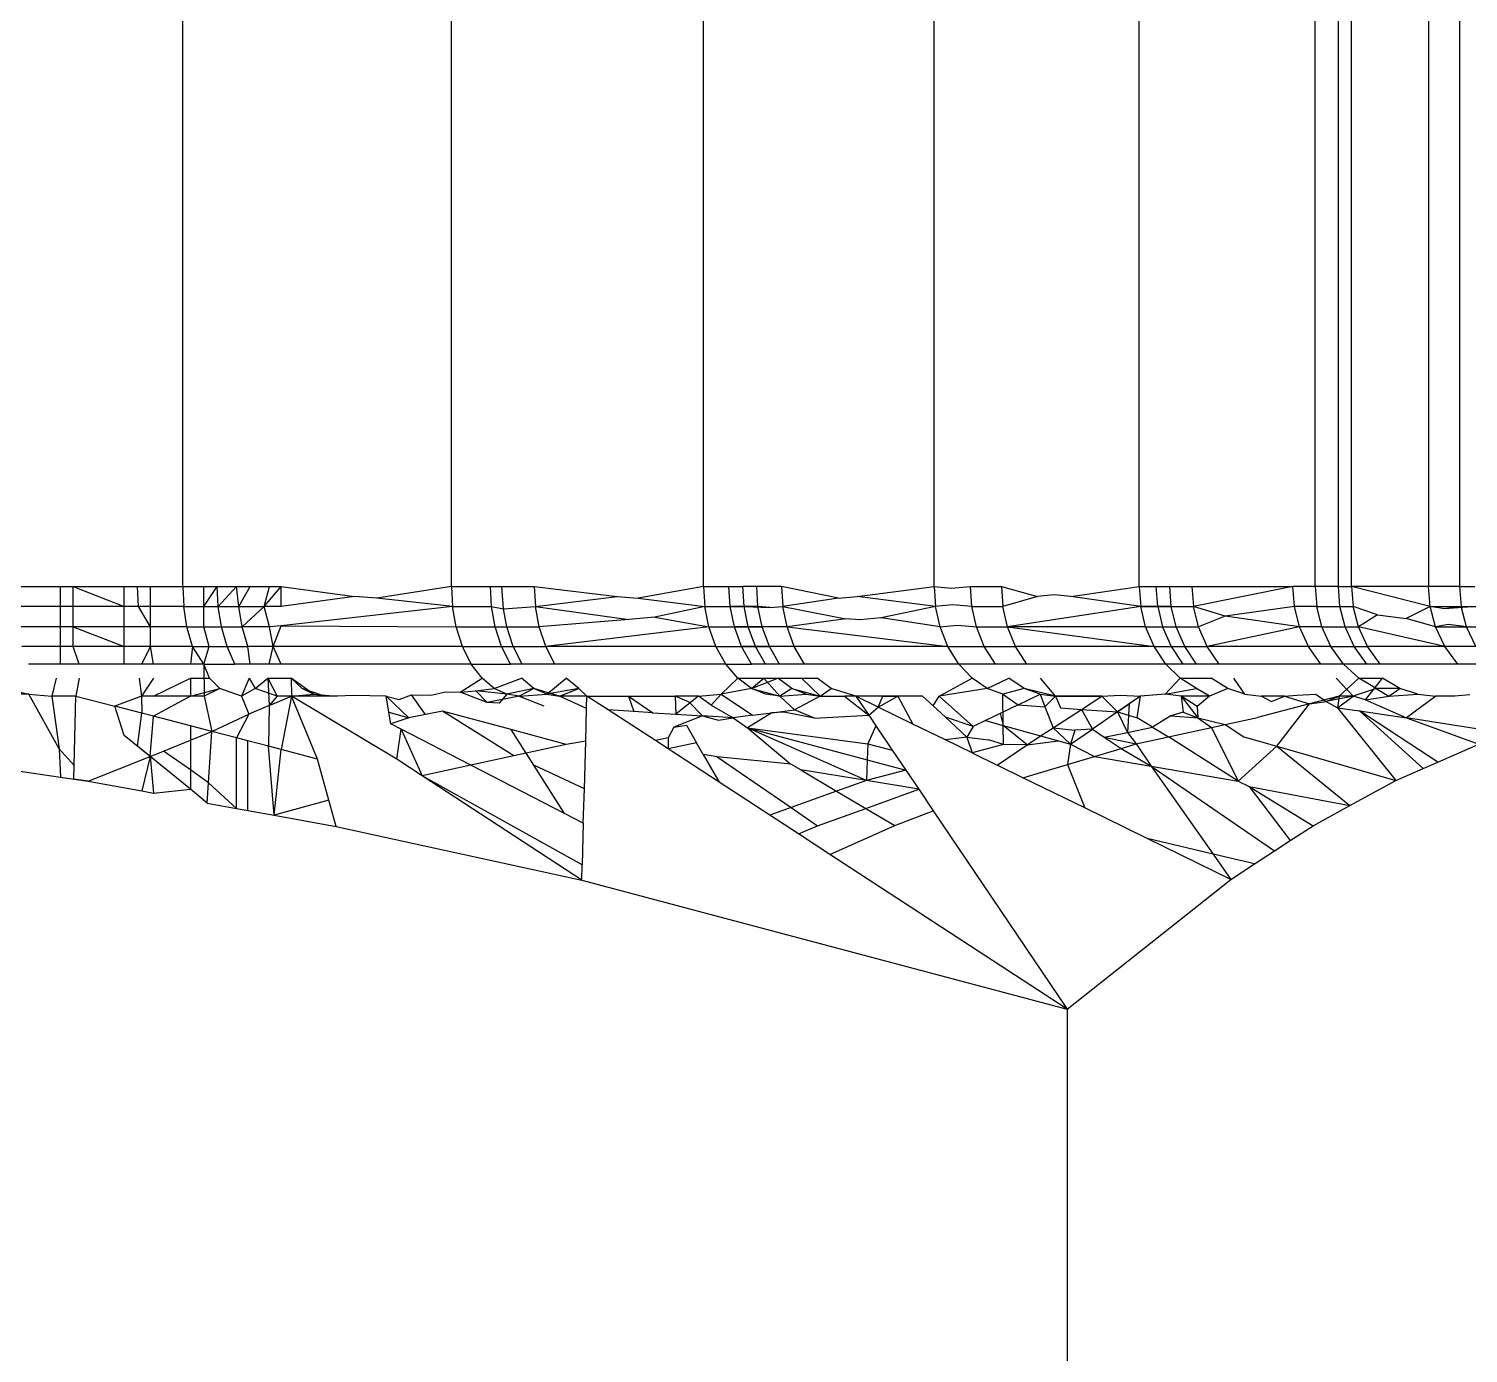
# Model space of a CAD drawing. Header units: millimetres. Extents: x 153 to 4750, y 92 to 3343.
# Drawn here: x 2636.555 to 2639.84, y 1085.116 to 1088.139 of the extents above; entities that cross this region are included whole.
import ezdxf

# ---------------------------------------------------------------- set-up
doc = ezdxf.new("R2010")
doc.units = ezdxf.units.MM

msp = doc.modelspace()

# ---------------------------------------------------------------- linework, layer by layer
for p, q in [((2636.9066, 1086.8656), (2636.9066, 1089.1156)), ((2637.5197, 1086.8656), (2637.5197, 1089.1156)), ((2638.0948, 1086.8656), (2638.0948, 1089.1156)), ((2638.621, 1086.8656), (2638.621, 1089.1156)), ((2639.0889, 1086.8656), (2639.0889, 1089.1156)), ((2639.4904, 1086.8656), (2639.4904, 1089.1156)), ((2639.5433, 1086.8656), (2639.5433, 1089.1156)), ((2639.5736, 1086.8656), (2639.5736, 1089.1156)), ((2639.7492, 1089.1156), (2639.7492, 1086.8656)), ((2639.8196, 1089.1156), (2639.8196, 1086.8656)), ((2636.5195, 1086.8656), (2636.6276, 1086.8656)), ((2636.6276, 1086.8201), (2636.6276, 1086.8656)), ((2636.6276, 1086.8656), (2636.6564, 1086.8656)), ((2636.6564, 1086.8201), (2636.6564, 1086.8656)), ((2636.6564, 1086.8656), (2636.7731, 1086.8656)), ((2636.6564, 1086.8656), (2636.7731, 1086.8201)), ((2636.7731, 1086.8201), (2636.7731, 1086.8656)), ((2636.7731, 1086.8656), (2636.8328, 1086.8656)), ((2636.8059, 1086.8201), (2636.8035, 1086.8656)), ((2636.8328, 1086.8201), (2636.8328, 1086.8656)), ((2636.8328, 1086.8656), (2636.9066, 1086.8656)), ((2636.9066, 1086.8656), (2636.9088, 1086.8201)), ((2636.9066, 1086.8656), (2636.955, 1086.8656)), ((2636.955, 1086.8201), (2636.9853, 1086.8656)), ((2636.955, 1086.8656), (2636.9853, 1086.8656)), ((2636.955, 1086.8201), (2636.955, 1086.8656)), ((2636.9876, 1086.8201), (2636.9853, 1086.8656)), ((2636.9853, 1086.8656), (2637.0603, 1086.8656)), ((2636.9876, 1086.8201), (2637.0292, 1086.8656)), ((2637.0347, 1086.8201), (2637.0292, 1086.8656)), ((2637.0347, 1086.8201), (2637.0603, 1086.8656)), ((2637.0603, 1086.8656), (2637.1049, 1086.8656)), ((2637.0924, 1086.8201), (2637.1312, 1086.8656)), ((2637.0924, 1086.8201), (2637.1049, 1086.8656)), ((2637.1049, 1086.8656), (2637.1312, 1086.8656)), ((2637.1312, 1086.8201), (2637.1312, 1086.8656)), ((2637.1312, 1086.8656), (2637.2981, 1086.8428)), ((2637.5197, 1086.8656), (2637.3497, 1086.8391)), ((2637.5197, 1086.8656), (2637.5223, 1086.8201)), ((2637.5197, 1086.8656), (2637.6085, 1086.8656)), ((2637.6111, 1086.8201), (2637.6085, 1086.8656)), ((2637.6085, 1086.8656), (2637.6346, 1086.8656)), ((2637.6382, 1086.8145), (2637.6346, 1086.8656)), ((2637.6346, 1086.8656), (2637.7086, 1086.8656)), ((2637.7086, 1086.8656), (2637.7114, 1086.8201)), ((2637.7086, 1086.8656), (2637.8979, 1086.8429)), ((2638.0948, 1086.8656), (2637.9457, 1086.8391)), ((2638.0948, 1086.8656), (2638.0977, 1086.8201)), ((2638.0948, 1086.8656), (2638.1528, 1086.8656)), ((2638.1558, 1086.8201), (2638.1528, 1086.8656)), ((2638.1528, 1086.8656), (2638.1845, 1086.8656)), ((2638.1875, 1086.8201), (2638.1845, 1086.8656)), ((2638.2161, 1086.8656), (2638.1845, 1086.8656)), ((2638.219, 1086.8201), (2638.2161, 1086.8656)), ((2638.2727, 1086.8656), (2638.2161, 1086.8656)), ((2638.2727, 1086.8656), (2638.2757, 1086.8201)), ((2638.4031, 1086.8391), (2638.2727, 1086.8656)), ((2638.4457, 1086.8428), (2638.621, 1086.8656)), ((2638.621, 1086.8656), (2638.6242, 1086.8201)), ((2638.621, 1086.8656), (2638.6606, 1086.8618)), ((2638.6606, 1086.8618), (2638.7039, 1086.8656)), ((2638.7071, 1086.8201), (2638.7039, 1086.8656)), ((2638.7039, 1086.8656), (2638.7748, 1086.8656)), ((2638.7748, 1086.8656), (2638.778, 1086.8201)), ((2638.7748, 1086.8656), (2638.8566, 1086.8428)), ((2638.933, 1086.8429), (2639.0889, 1086.8656)), ((2639.0889, 1086.8656), (2639.0924, 1086.8201)), ((2639.0889, 1086.8656), (2639.1276, 1086.8656)), ((2639.0889, 1086.8656), (2639.1587, 1086.8656)), ((2639.1311, 1086.8201), (2639.1276, 1086.8656)), ((2639.1276, 1086.8656), (2639.1587, 1086.8656)), ((2639.1622, 1086.8201), (2639.1587, 1086.8656)), ((2639.1587, 1086.8656), (2639.2094, 1086.8656)), ((2639.2094, 1086.8656), (2639.2129, 1086.8201)), ((2639.2094, 1086.8656), (2639.4397, 1086.8656)), ((2639.4397, 1086.8656), (2639.2129, 1086.8201)), ((2639.4433, 1086.8201), (2639.4397, 1086.8656)), ((2639.4904, 1086.8656), (2639.4397, 1086.8656)), ((2639.5433, 1086.8656), (2639.4904, 1086.8656)), ((2639.4904, 1086.8656), (2639.4941, 1086.8201)), ((2639.547, 1086.8201), (2639.5433, 1086.8656)), ((2639.5433, 1086.8656), (2639.5736, 1086.8656)), ((2639.5736, 1086.8656), (2639.5773, 1086.8201)), ((2639.7492, 1086.8656), (2639.5736, 1086.8656)), ((2639.753, 1086.8201), (2639.5736, 1086.8656)), ((2639.8196, 1086.8656), (2639.7492, 1086.8656)), ((2639.753, 1086.8201), (2639.7492, 1086.8656)), ((2639.8196, 1086.8656), (2639.8235, 1086.8201)), ((2639.8196, 1086.8656), (2639.8546, 1086.8656)), ((2637.2981, 1086.8428), (2637.1312, 1086.8201)), ((2637.3497, 1086.8391), (2637.2981, 1086.8428)), ((2637.5223, 1086.8201), (2637.3497, 1086.8391)), ((2637.7114, 1086.8201), (2637.8979, 1086.8429)), ((2637.8979, 1086.8429), (2637.9457, 1086.8391)), ((2637.9457, 1086.8391), (2638.0977, 1086.8201)), ((2638.4031, 1086.8391), (2638.2757, 1086.8201)), ((2638.4031, 1086.8391), (2638.4457, 1086.8428)), ((2638.6242, 1086.8201), (2638.4457, 1086.8428)), ((2638.6632, 1086.8239), (2638.6242, 1086.8201)), ((2638.7071, 1086.8201), (2638.6632, 1086.8239)), ((2638.8566, 1086.8428), (2638.778, 1086.8201)), ((2638.8951, 1086.8466), (2638.8566, 1086.8428)), ((2638.933, 1086.8429), (2638.8951, 1086.8466)), ((2639.0924, 1086.8201), (2638.933, 1086.8429)), ((2636.6276, 1086.8201), (2636.5215, 1086.8201)), ((2636.6276, 1086.7736), (2636.6276, 1086.8201)), ((2636.6564, 1086.8201), (2636.6276, 1086.8201)), ((2636.6564, 1086.7737), (2636.6564, 1086.8201)), ((2636.7731, 1086.8201), (2636.6564, 1086.8201)), ((2636.7731, 1086.7736), (2636.7731, 1086.8201)), ((2636.8059, 1086.8201), (2636.7731, 1086.8201)), ((2636.8328, 1086.7738), (2636.8059, 1086.8201)), ((2636.8328, 1086.8201), (2636.8059, 1086.8201)), ((2636.8328, 1086.7738), (2636.8328, 1086.8201)), ((2636.9088, 1086.8201), (2636.8328, 1086.8201)), ((2636.916, 1086.7736), (2636.9088, 1086.8201)), ((2636.9088, 1086.8201), (2636.955, 1086.8201)), ((2636.955, 1086.7736), (2636.955, 1086.8201)), ((2636.955, 1086.8201), (2636.9876, 1086.8201)), ((2636.9949, 1086.7736), (2636.9876, 1086.8201)), ((2636.9876, 1086.8201), (2637.0347, 1086.8201)), ((2637.0421, 1086.7736), (2637.0347, 1086.8201)), ((2637.0347, 1086.8201), (2637.0924, 1086.8201)), ((2637.0924, 1086.8201), (2637.0421, 1086.7736)), ((2637.1043, 1086.7739), (2637.0924, 1086.8201)), ((2637.1312, 1086.8201), (2637.0924, 1086.8201)), ((2637.5223, 1086.8201), (2637.1312, 1086.776)), ((2637.5306, 1086.7736), (2637.5223, 1086.8201)), ((2637.5223, 1086.8201), (2637.6111, 1086.8201)), ((2637.6195, 1086.7736), (2637.6111, 1086.8201)), ((2637.6111, 1086.8201), (2637.6382, 1086.8145)), ((2637.6382, 1086.8145), (2637.7114, 1086.8201)), ((2637.6457, 1086.7736), (2637.6382, 1086.8145)), ((2637.7199, 1086.7736), (2637.7114, 1086.8201)), ((2637.7114, 1086.8201), (2637.9245, 1086.7907)), ((2637.9245, 1086.7907), (2637.7199, 1086.7736)), ((2637.9834, 1086.7956), (2637.9245, 1086.7907)), ((2638.0977, 1086.8201), (2637.9834, 1086.7956)), ((2637.9834, 1086.7956), (2638.107, 1086.7736)), ((2638.107, 1086.7736), (2638.0977, 1086.8201)), ((2638.0977, 1086.8201), (2638.1558, 1086.8201)), ((2638.1652, 1086.7736), (2638.1558, 1086.8201)), ((2638.1558, 1086.8201), (2638.1875, 1086.8201)), ((2638.219, 1086.8201), (2638.1558, 1086.8201)), ((2638.1969, 1086.7736), (2638.1875, 1086.8201)), ((2638.1875, 1086.8201), (2638.2458, 1086.8176)), ((2638.2285, 1086.7736), (2638.219, 1086.8201)), ((2638.2458, 1086.8176), (2638.219, 1086.8201)), ((2638.2458, 1086.8176), (2638.2757, 1086.8201)), ((2638.2854, 1086.7736), (2638.2757, 1086.8201)), ((2638.2757, 1086.8201), (2638.4198, 1086.7922)), ((2638.4198, 1086.7922), (2638.2854, 1086.7736)), ((2638.4524, 1086.7894), (2638.4198, 1086.7922)), ((2638.5002, 1086.7939), (2638.4524, 1086.7894)), ((2638.6242, 1086.8201), (2638.5002, 1086.7939)), ((2638.6345, 1086.7736), (2638.5002, 1086.7939)), ((2638.6345, 1086.7736), (2638.6242, 1086.8201)), ((2638.7175, 1086.7736), (2638.7071, 1086.8201)), ((2638.7071, 1086.8201), (2638.778, 1086.8201)), ((2638.7886, 1086.7736), (2638.778, 1086.8201)), ((2639.0924, 1086.8201), (2638.7886, 1086.7736)), ((2639.1034, 1086.7736), (2639.0924, 1086.8201)), ((2639.0924, 1086.8201), (2639.1311, 1086.8201)), ((2639.1622, 1086.8201), (2639.0924, 1086.8201)), ((2639.1311, 1086.8201), (2639.1422, 1086.7736)), ((2639.1311, 1086.8201), (2639.1622, 1086.8201)), ((2639.1734, 1086.7736), (2639.1622, 1086.8201)), ((2639.1622, 1086.8201), (2639.2129, 1086.8201)), ((2639.2242, 1086.7736), (2639.2129, 1086.8201)), ((2639.285, 1086.7984), (2639.2129, 1086.8201)), ((2639.285, 1086.7984), (2639.2242, 1086.7736)), ((2639.4433, 1086.8201), (2639.285, 1086.7984)), ((2639.455, 1086.7736), (2639.285, 1086.7984)), ((2639.455, 1086.7736), (2639.4433, 1086.8201)), ((2639.4941, 1086.8201), (2639.4433, 1086.8201)), ((2639.5059, 1086.7736), (2639.4941, 1086.8201)), ((2639.4941, 1086.8201), (2639.547, 1086.8201)), ((2639.5589, 1086.7736), (2639.547, 1086.8201)), ((2639.547, 1086.8201), (2639.5773, 1086.8201)), ((2639.5893, 1086.7736), (2639.5773, 1086.8201)), ((2639.6324, 1086.8013), (2639.5773, 1086.8201)), ((2639.6324, 1086.8013), (2639.5893, 1086.7736)), ((2639.6324, 1086.8013), (2639.6979, 1086.7924)), ((2639.753, 1086.8201), (2639.6979, 1086.7924)), ((2639.7653, 1086.7736), (2639.6979, 1086.7924)), ((2639.7653, 1086.7736), (2639.753, 1086.8201)), ((2639.7854, 1086.8145), (2639.753, 1086.8201)), ((2639.753, 1086.8201), (2639.8235, 1086.8201)), ((2639.8235, 1086.8201), (2639.7854, 1086.8145)), ((2639.8585, 1086.8201), (2639.7854, 1086.8145)), ((2639.8359, 1086.7736), (2639.8235, 1086.8201)), ((2639.8235, 1086.8201), (2639.8585, 1086.8201)), ((2636.6276, 1086.7736), (2636.528, 1086.7736)), ((2636.6564, 1086.7737), (2636.6276, 1086.7736)), ((2636.6276, 1086.7288), (2636.6276, 1086.7736)), ((2636.6564, 1086.7288), (2636.6564, 1086.7737)), ((2636.7731, 1086.7736), (2636.6564, 1086.7737)), ((2636.6564, 1086.7737), (2636.7731, 1086.7288)), ((2636.8328, 1086.7738), (2636.7731, 1086.7736)), ((2636.7731, 1086.7288), (2636.7731, 1086.7736)), ((2636.8328, 1086.7288), (2636.8328, 1086.7738)), ((2636.916, 1086.7736), (2636.8328, 1086.7738)), ((2636.9285, 1086.7288), (2636.916, 1086.7736)), ((2636.916, 1086.7736), (2636.955, 1086.7736)), ((2636.9671, 1086.7288), (2636.955, 1086.7736)), ((2636.955, 1086.7736), (2636.9949, 1086.7736)), ((2637.0076, 1086.7288), (2636.9949, 1086.7736)), ((2636.9949, 1086.7736), (2637.0421, 1086.7736)), ((2637.1043, 1086.7739), (2637.0421, 1086.7736)), ((2637.055, 1086.7288), (2637.0421, 1086.7736)), ((2637.1312, 1086.776), (2637.1043, 1086.7739)), ((2637.1129, 1086.7288), (2637.1043, 1086.7739)), ((2637.1129, 1086.7288), (2637.1312, 1086.776)), ((2637.1312, 1086.776), (2637.5306, 1086.7736)), ((2637.5449, 1086.7288), (2637.5306, 1086.7736)), ((2637.5306, 1086.7736), (2637.6195, 1086.7736)), ((2637.6341, 1086.7288), (2637.6195, 1086.7736)), ((2637.6195, 1086.7736), (2637.6457, 1086.7736)), ((2637.6604, 1086.7288), (2637.6457, 1086.7736)), ((2637.6457, 1086.7736), (2637.7199, 1086.7736)), ((2637.7349, 1086.7288), (2637.7199, 1086.7736)), ((2638.107, 1086.7736), (2637.7349, 1086.7288)), ((2638.1231, 1086.7288), (2638.107, 1086.7736)), ((2638.107, 1086.7736), (2638.1652, 1086.7736)), ((2638.1815, 1086.7288), (2638.1652, 1086.7736)), ((2638.1652, 1086.7736), (2638.1969, 1086.7736)), ((2638.2285, 1086.7736), (2638.1652, 1086.7736)), ((2638.2133, 1086.7288), (2638.1969, 1086.7736)), ((2638.1969, 1086.7736), (2638.2285, 1086.7736)), ((2638.2451, 1086.7288), (2638.2285, 1086.7736)), ((2638.2854, 1086.7736), (2638.2285, 1086.7736)), ((2638.302, 1086.7288), (2638.2854, 1086.7736)), ((2638.2854, 1086.7736), (2638.6522, 1086.7288)), ((2638.6345, 1086.7736), (2638.6742, 1086.7776)), ((2638.6522, 1086.7288), (2638.6345, 1086.7736)), ((2638.6742, 1086.7776), (2638.7175, 1086.7736)), ((2638.7355, 1086.7288), (2638.7175, 1086.7736)), ((2638.7175, 1086.7736), (2638.7886, 1086.7736)), ((2638.8068, 1086.7288), (2638.7886, 1086.7736)), ((2639.1034, 1086.7736), (2638.7886, 1086.7736)), ((2638.7886, 1086.7736), (2639.1227, 1086.7288)), ((2639.1227, 1086.7288), (2639.1034, 1086.7736)), ((2639.1034, 1086.7736), (2639.1422, 1086.7736)), ((2639.1034, 1086.7736), (2639.1734, 1086.7736)), ((2639.1422, 1086.7736), (2639.1615, 1086.7288)), ((2639.1422, 1086.7736), (2639.1734, 1086.7736)), ((2639.1928, 1086.7288), (2639.1734, 1086.7736)), ((2639.1734, 1086.7736), (2639.2242, 1086.7736)), ((2639.2438, 1086.7288), (2639.2242, 1086.7736)), ((2639.455, 1086.7736), (2639.2438, 1086.7288)), ((2639.4753, 1086.7288), (2639.455, 1086.7736)), ((2639.5059, 1086.7736), (2639.455, 1086.7736)), ((2639.5263, 1086.7288), (2639.5059, 1086.7736)), ((2639.5059, 1086.7736), (2639.5589, 1086.7736)), ((2639.5795, 1086.7288), (2639.5589, 1086.7736)), ((2639.5589, 1086.7736), (2639.5893, 1086.7736)), ((2639.61, 1086.7288), (2639.5893, 1086.7736)), ((2639.7865, 1086.7288), (2639.5893, 1086.7736)), ((2639.7947, 1086.7792), (2639.7653, 1086.7736)), ((2639.7865, 1086.7288), (2639.7653, 1086.7736)), ((2639.7653, 1086.7736), (2639.8359, 1086.7736)), ((2639.8359, 1086.7736), (2639.7947, 1086.7792)), ((2639.8573, 1086.7288), (2639.8359, 1086.7736)), ((2639.8359, 1086.7736), (2639.871, 1086.7736)), ((2636.6276, 1086.7288), (2636.5393, 1086.7288)), ((2636.6564, 1086.7288), (2636.6276, 1086.7288)), ((2636.6276, 1086.6888), (2636.6276, 1086.7288)), ((2636.6706, 1086.6888), (2636.6564, 1086.7288)), ((2636.7731, 1086.7288), (2636.6564, 1086.7288)), ((2636.7731, 1086.6888), (2636.7731, 1086.7288)), ((2636.8328, 1086.7288), (2636.7731, 1086.7288)), ((2636.8129, 1086.6888), (2636.8328, 1086.7288)), ((2636.8396, 1086.6888), (2636.8328, 1086.7288)), ((2636.9285, 1086.7288), (2636.8328, 1086.7288)), ((2636.9285, 1086.7288), (2636.9239, 1086.6888)), ((2636.955, 1086.6888), (2636.9285, 1086.7288)), ((2636.9285, 1086.7288), (2636.9671, 1086.7288)), ((2636.955, 1086.6888), (2636.9671, 1086.7288)), ((2636.9671, 1086.7288), (2637.0076, 1086.7288)), ((2637.0253, 1086.6888), (2637.0076, 1086.7288)), ((2637.0076, 1086.7288), (2637.055, 1086.7288)), ((2637.0603, 1086.6888), (2637.055, 1086.7288)), ((2637.1129, 1086.7288), (2637.055, 1086.7288)), ((2637.1038, 1086.6888), (2637.1129, 1086.7288)), ((2637.1312, 1086.6888), (2637.1129, 1086.7288)), ((2637.5449, 1086.7288), (2637.1129, 1086.7288)), ((2637.565, 1086.6888), (2637.5449, 1086.7288)), ((2637.5449, 1086.7288), (2637.6341, 1086.7288)), ((2637.6546, 1086.6888), (2637.6341, 1086.7288)), ((2637.6341, 1086.7288), (2637.6604, 1086.7288)), ((2637.681, 1086.6888), (2637.6604, 1086.7288)), ((2637.6604, 1086.7288), (2637.7349, 1086.7288)), ((2637.7558, 1086.6888), (2637.7349, 1086.7288)), ((2638.1231, 1086.7288), (2637.7349, 1086.7288)), ((2638.1456, 1086.6888), (2638.1231, 1086.7288)), ((2638.1231, 1086.7288), (2638.1815, 1086.7288)), ((2638.2043, 1086.6888), (2638.1815, 1086.7288)), ((2638.1815, 1086.7288), (2638.2133, 1086.7288)), ((2638.2451, 1086.7288), (2638.1815, 1086.7288)), ((2638.2363, 1086.6888), (2638.2133, 1086.7288)), ((2638.2133, 1086.7288), (2638.2451, 1086.7288)), ((2638.2681, 1086.6888), (2638.2451, 1086.7288)), ((2638.302, 1086.7288), (2638.2451, 1086.7288)), ((2638.3254, 1086.6888), (2638.302, 1086.7288)), ((2638.6522, 1086.7288), (2638.302, 1086.7288)), ((2638.6771, 1086.6888), (2638.6522, 1086.7288)), ((2638.6522, 1086.7288), (2638.7355, 1086.7288)), ((2638.7607, 1086.6888), (2638.7355, 1086.7288)), ((2638.7355, 1086.7288), (2638.8068, 1086.7288)), ((2638.8324, 1086.6888), (2638.8068, 1086.7288)), ((2639.1227, 1086.7288), (2638.8068, 1086.7288)), ((2639.1495, 1086.6888), (2639.1227, 1086.7288)), ((2639.1227, 1086.7288), (2639.1615, 1086.7288)), ((2639.1227, 1086.7288), (2639.1928, 1086.7288)), ((2639.1615, 1086.7288), (2639.1886, 1086.6888)), ((2639.1615, 1086.7288), (2639.1928, 1086.7288)), ((2639.2199, 1086.6888), (2639.1928, 1086.7288)), ((2639.1928, 1086.7288), (2639.2438, 1086.7288)), ((2639.2712, 1086.6888), (2639.2438, 1086.7288)), ((2639.4753, 1086.7288), (2639.2438, 1086.7288)), ((2639.5037, 1086.6888), (2639.4753, 1086.7288)), ((2639.5263, 1086.7288), (2639.4753, 1086.7288)), ((2639.5549, 1086.6888), (2639.5263, 1086.7288)), ((2639.5263, 1086.7288), (2639.5795, 1086.7288)), ((2639.6084, 1086.6888), (2639.5795, 1086.7288)), ((2639.5795, 1086.7288), (2639.61, 1086.7288)), ((2639.6389, 1086.6888), (2639.61, 1086.7288)), ((2639.7865, 1086.7288), (2639.61, 1086.7288)), ((2639.8163, 1086.6888), (2639.7865, 1086.7288)), ((2639.8573, 1086.7288), (2639.7865, 1086.7288)), ((2636.6276, 1086.6888), (2636.555, 1086.6888)), ((2636.6706, 1086.6888), (2636.6276, 1086.6888)), ((2636.7731, 1086.6888), (2636.6706, 1086.6888)), ((2636.8129, 1086.6888), (2636.7731, 1086.6888)), ((2636.8396, 1086.6888), (2636.8129, 1086.6888)), ((2636.9239, 1086.6888), (2636.8396, 1086.6888)), ((2636.955, 1086.6888), (2636.9239, 1086.6888)), ((2636.9674, 1086.6564), (2636.955, 1086.6888)), ((2636.955, 1086.6888), (2636.9552, 1086.6156)), ((2636.955, 1086.6888), (2637.0253, 1086.6888)), ((2637.0603, 1086.6888), (2637.0253, 1086.6888)), ((2637.1038, 1086.6888), (2637.0603, 1086.6888)), ((2637.1312, 1086.6888), (2637.0603, 1086.6888)), ((2637.1312, 1086.6888), (2637.1038, 1086.6888)), ((2637.565, 1086.6888), (2637.1312, 1086.6888)), ((2637.5897, 1086.6564), (2637.565, 1086.6888)), ((2637.565, 1086.6888), (2637.6546, 1086.6888)), ((2637.681, 1086.6888), (2637.6546, 1086.6888)), ((2637.7558, 1086.6888), (2637.681, 1086.6888)), ((2638.1456, 1086.6888), (2637.7558, 1086.6888)), ((2638.1734, 1086.6564), (2638.1456, 1086.6888)), ((2638.1456, 1086.6888), (2638.2043, 1086.6888)), ((2638.2363, 1086.6888), (2638.2043, 1086.6888)), ((2638.2681, 1086.6888), (2638.2043, 1086.6888)), ((2638.2681, 1086.6888), (2638.2363, 1086.6888)), ((2638.3254, 1086.6888), (2638.2681, 1086.6888)), ((2638.6771, 1086.6888), (2638.3254, 1086.6888)), ((2638.7077, 1086.6564), (2638.6771, 1086.6888)), ((2638.7607, 1086.6888), (2638.6771, 1086.6888)), ((2638.8324, 1086.6888), (2638.7607, 1086.6888)), ((2639.1495, 1086.6888), (2638.8324, 1086.6888)), ((2639.1826, 1086.6564), (2639.1495, 1086.6888)), ((2639.1886, 1086.6888), (2639.1495, 1086.6888)), ((2639.2199, 1086.6888), (2639.1495, 1086.6888)), ((2639.2199, 1086.6888), (2639.1886, 1086.6888)), ((2639.2712, 1086.6888), (2639.2199, 1086.6888)), ((2639.5037, 1086.6888), (2639.2712, 1086.6888)), ((2639.5549, 1086.6888), (2639.5037, 1086.6888)), ((2639.5901, 1086.6564), (2639.5549, 1086.6888)), ((2639.6084, 1086.6888), (2639.5549, 1086.6888)), ((2639.6389, 1086.6888), (2639.6084, 1086.6888)), ((2639.8163, 1086.6888), (2639.6389, 1086.6888)), ((2639.8874, 1086.6888), (2639.8163, 1086.6888)), ((2636.5011, 1086.6331), (2636.5556, 1086.6198)), ((2636.6179, 1086.6564), (2636.6076, 1086.6156)), ((2636.6706, 1086.6564), (2636.6628, 1086.6156)), ((2636.8072, 1086.6564), (2636.8128, 1086.6156)), ((2636.8396, 1086.6564), (2636.8128, 1086.6156)), ((2636.8396, 1086.6156), (2636.9239, 1086.6564)), ((2636.9239, 1086.6564), (2636.9239, 1086.6156)), ((2636.9239, 1086.6564), (2636.9674, 1086.6564)), ((2636.9239, 1086.6156), (2636.9914, 1086.6331)), ((2636.9914, 1086.6331), (2636.9552, 1086.6156)), ((2636.9914, 1086.6331), (2636.9674, 1086.6564)), ((2637.0408, 1086.6156), (2636.9914, 1086.6331)), ((2637.0578, 1086.6564), (2637.0408, 1086.6156)), ((2637.0717, 1086.6331), (2637.0408, 1086.6156)), ((2637.0578, 1086.6564), (2637.0717, 1086.6331)), ((2637.0717, 1086.6331), (2637.1009, 1086.6564)), ((2637.1221, 1086.6156), (2637.0717, 1086.6331)), ((2637.1009, 1086.6564), (2637.1221, 1086.6156)), ((2637.1009, 1086.6564), (2637.1536, 1086.6564)), ((2637.1009, 1086.6564), (2637.1037, 1086.5942)), ((2637.1787, 1086.6331), (2637.1536, 1086.6564)), ((2637.2048, 1086.6198), (2637.1536, 1086.6564)), ((2637.1536, 1086.6564), (2637.1547, 1086.6156)), ((2637.2048, 1086.6198), (2637.1787, 1086.6331)), ((2637.2303, 1086.6156), (2637.1787, 1086.6331)), ((2637.473, 1086.618), (2637.5069, 1086.6253)), ((2637.5069, 1086.6253), (2637.5392, 1086.6245)), ((2637.5392, 1086.6245), (2637.5897, 1086.6564)), ((2637.5392, 1086.6245), (2637.5751, 1086.6279)), ((2637.6012, 1086.6012), (2637.5392, 1086.6245)), ((2637.5751, 1086.6279), (2637.6174, 1086.6331)), ((2637.6012, 1086.6012), (2637.5751, 1086.6279)), ((2637.6462, 1086.6198), (2637.5751, 1086.6279)), ((2637.6174, 1086.6331), (2637.5897, 1086.6564)), ((2637.6174, 1086.6331), (2637.6798, 1086.6564)), ((2637.6462, 1086.6198), (2637.6174, 1086.6331)), ((2637.708, 1086.6331), (2637.6462, 1086.6198)), ((2637.708, 1086.6331), (2637.6743, 1086.6156)), ((2637.708, 1086.6331), (2637.6798, 1086.6564)), ((2637.7373, 1086.6198), (2637.708, 1086.6331)), ((2637.766, 1086.6156), (2637.708, 1086.6331)), ((2637.7373, 1086.6198), (2637.7815, 1086.6564)), ((2637.8103, 1086.6331), (2637.7373, 1086.6198)), ((2637.766, 1086.6156), (2637.8103, 1086.6331)), ((2637.8103, 1086.6331), (2637.7815, 1086.6564)), ((2637.8289, 1086.6156), (2637.8103, 1086.6331)), ((2638.1351, 1086.6198), (2638.1734, 1086.6564)), ((2638.2045, 1086.6331), (2638.1351, 1086.6198)), ((2638.2045, 1086.6331), (2638.1734, 1086.6564)), ((2638.1734, 1086.6564), (2638.2324, 1086.6564)), ((2638.2045, 1086.6331), (2638.2646, 1086.6564)), ((2638.2045, 1086.6331), (2638.2324, 1086.6564)), ((2638.2369, 1086.6198), (2638.2045, 1086.6331)), ((2638.2045, 1086.6331), (2638.2686, 1086.6156)), ((2638.2686, 1086.6156), (2638.2324, 1086.6564)), ((2638.2324, 1086.6564), (2638.2646, 1086.6564)), ((2638.2962, 1086.6331), (2638.2646, 1086.6564)), ((2638.2646, 1086.6564), (2638.3184, 1086.6564)), ((2638.2962, 1086.6331), (2638.2686, 1086.6156)), ((2638.3291, 1086.6198), (2638.2962, 1086.6331)), ((2638.2962, 1086.6331), (2638.3613, 1086.6156)), ((2638.3613, 1086.6156), (2638.3184, 1086.6564)), ((2638.3184, 1086.6564), (2638.3542, 1086.6564)), ((2638.3864, 1086.6331), (2638.3542, 1086.6564)), ((2638.3613, 1086.6156), (2638.3864, 1086.6331)), ((2638.4424, 1086.6156), (2638.3864, 1086.6331)), ((2638.6322, 1086.6156), (2638.7077, 1086.6564)), ((2638.742, 1086.6331), (2638.6322, 1086.6156)), ((2638.742, 1086.6331), (2638.7077, 1086.6564)), ((2638.742, 1086.6331), (2638.7917, 1086.6564)), ((2638.7776, 1086.6198), (2638.742, 1086.6331)), ((2638.8265, 1086.6331), (2638.7776, 1086.6198)), ((2638.8265, 1086.6331), (2638.7917, 1086.6564)), ((2638.8627, 1086.6198), (2638.8265, 1086.6331)), ((2638.898, 1086.6156), (2638.8265, 1086.6331)), ((2638.898, 1086.6156), (2638.8637, 1086.6564)), ((2639.1484, 1086.6198), (2639.1826, 1086.6564)), ((2639.1484, 1086.6198), (2639.2197, 1086.6331)), ((2639.2197, 1086.6331), (2639.1826, 1086.6564)), ((2639.1826, 1086.6564), (2639.2534, 1086.6564)), ((2639.249, 1086.6156), (2639.2197, 1086.6331)), ((2639.2909, 1086.6331), (2639.249, 1086.6156)), ((2639.2909, 1086.6331), (2639.2534, 1086.6564)), ((2639.3299, 1086.6198), (2639.2909, 1086.6331)), ((2639.3299, 1086.6198), (2639.3049, 1086.6564)), ((2639.5771, 1086.6156), (2639.5386, 1086.6564)), ((2639.5455, 1086.6156), (2639.5901, 1086.6564)), ((2639.6296, 1086.6331), (2639.5771, 1086.6156)), ((2639.6296, 1086.6331), (2639.5901, 1086.6564)), ((2639.5901, 1086.6564), (2639.6439, 1086.6564)), ((2639.6049, 1086.6068), (2639.6439, 1086.6564)), ((2639.6837, 1086.6331), (2639.6296, 1086.6331)), ((2639.6296, 1086.6331), (2639.6582, 1086.6156)), ((2639.6837, 1086.6331), (2639.6439, 1086.6564)), ((2639.6582, 1086.6156), (2639.6837, 1086.6331)), ((2639.725, 1086.6198), (2639.6837, 1086.6331)), ((2636.5556, 1086.6198), (2636.5231, 1086.6198)), ((2636.5556, 1086.6198), (2636.6076, 1086.6156)), ((2636.6248, 1086.4953), (2636.5556, 1086.6198)), ((2636.6628, 1086.6156), (2636.6076, 1086.6156)), ((2636.6076, 1086.6156), (2636.6248, 1086.4953)), ((2636.6589, 1086.4572), (2636.6628, 1086.6156)), ((2636.6628, 1086.6156), (2636.7514, 1086.5925)), ((2636.8128, 1086.6156), (2636.7514, 1086.5925)), ((2636.7731, 1086.5258), (2636.7514, 1086.5925)), ((2636.8129, 1086.5765), (2636.7514, 1086.5925)), ((2636.8396, 1086.6156), (2636.8128, 1086.6156)), ((2636.8128, 1086.6156), (2636.8129, 1086.5765)), ((2636.9239, 1086.6156), (2636.8396, 1086.6156)), ((2636.9239, 1086.6156), (2636.8396, 1086.5695)), ((2636.9552, 1086.6156), (2636.9239, 1086.6156)), ((2636.9552, 1086.6156), (2636.9733, 1086.5347)), ((2637.0408, 1086.6156), (2637.0571, 1086.5747)), ((2637.1037, 1086.5942), (2637.0571, 1086.5747)), ((2637.1037, 1086.5942), (2637.1026, 1086.501)), ((2637.1037, 1086.5942), (2637.1547, 1086.6156)), ((2637.1221, 1086.6156), (2637.1037, 1086.5942)), ((2637.1547, 1086.6156), (2637.1221, 1086.6156)), ((2637.1547, 1086.6156), (2637.1311, 1086.4936)), ((2637.1547, 1086.6156), (2637.2048, 1086.6198)), ((2637.3949, 1086.4716), (2637.1547, 1086.6156)), ((2637.2303, 1086.6156), (2637.1547, 1086.6156)), ((2637.2142, 1086.4719), (2637.1547, 1086.6156)), ((2637.2303, 1086.6156), (2637.2048, 1086.6198)), ((2637.2048, 1086.6198), (2637.2589, 1086.6156)), ((2637.2589, 1086.6156), (2637.2303, 1086.6156)), ((2637.296, 1086.6168), (2637.2589, 1086.6156)), ((2637.3706, 1086.6156), (2637.296, 1086.6168)), ((2637.3706, 1086.6156), (2637.4003, 1086.6077)), ((2637.3813, 1086.5524), (2637.3706, 1086.6156)), ((2637.4224, 1086.566), (2637.3706, 1086.6156)), ((2637.4003, 1086.6077), (2637.4289, 1086.6183)), ((2637.4289, 1086.6183), (2637.473, 1086.618)), ((2637.4606, 1086.5735), (2637.4289, 1086.6183)), ((2637.6743, 1086.6156), (2637.6012, 1086.6012)), ((2637.6282, 1086.5995), (2637.6012, 1086.6012)), ((2637.6462, 1086.6198), (2637.6282, 1086.5995)), ((2637.6743, 1086.6156), (2637.6462, 1086.6198)), ((2637.6743, 1086.6156), (2637.7373, 1086.6198)), ((2637.6743, 1086.6156), (2637.7302, 1086.5931)), ((2637.7373, 1086.6198), (2637.766, 1086.6156)), ((2637.8289, 1086.6156), (2637.766, 1086.6156)), ((2637.8281, 1086.587), (2637.766, 1086.6156)), ((2637.8281, 1086.587), (2637.8289, 1086.6156)), ((2637.8776, 1086.5839), (2637.8289, 1086.6156)), ((2637.8289, 1086.6156), (2637.9236, 1086.6156)), ((2637.9236, 1086.6156), (2637.9792, 1086.5775)), ((2637.9236, 1086.6156), (2637.9359, 1086.5802)), ((2637.9236, 1086.6156), (2638.0305, 1086.6156)), ((2638.0305, 1086.6156), (2638.0317, 1086.5742)), ((2638.0836, 1086.6156), (2638.0305, 1086.6156)), ((2638.0623, 1086.6016), (2638.0305, 1086.6156)), ((2638.0836, 1086.6156), (2638.0317, 1086.5742)), ((2638.0925, 1086.5704), (2638.0623, 1086.6016)), ((2638.0836, 1086.6156), (2638.1351, 1086.6198)), ((2638.1122, 1086.5952), (2638.0836, 1086.6156)), ((2638.1351, 1086.6198), (2638.1122, 1086.5952)), ((2638.1122, 1086.5952), (2638.1626, 1086.566)), ((2638.1351, 1086.6198), (2638.2064, 1086.5718)), ((2638.2686, 1086.6156), (2638.2369, 1086.6198)), ((2638.2686, 1086.6156), (2638.3291, 1086.6198)), ((2638.3026, 1086.5845), (2638.2686, 1086.6156)), ((2638.3613, 1086.6156), (2638.3026, 1086.5845)), ((2638.3291, 1086.6198), (2638.3613, 1086.6156)), ((2638.3613, 1086.6156), (2638.4162, 1086.6156)), ((2638.4424, 1086.6156), (2638.4162, 1086.6156)), ((2638.4162, 1086.6156), (2638.4719, 1086.5718)), ((2638.4934, 1086.5906), (2638.4424, 1086.6156)), ((2638.4424, 1086.6156), (2638.4719, 1086.5718)), ((2638.5381, 1086.6156), (2638.4424, 1086.6156)), ((2638.4934, 1086.5906), (2638.5042, 1086.6156)), ((2638.4934, 1086.5906), (2638.5381, 1086.6156)), ((2638.5042, 1086.6156), (2638.5381, 1086.6156)), ((2638.5381, 1086.6156), (2638.5728, 1086.5518)), ((2638.5947, 1086.6156), (2638.5381, 1086.6156)), ((2638.5947, 1086.6156), (2638.6191, 1086.593)), ((2638.6191, 1086.593), (2638.6322, 1086.6156)), ((2638.6191, 1086.593), (2638.6466, 1086.5675)), ((2638.6322, 1086.6156), (2638.7099, 1086.5462)), ((2638.8127, 1086.5957), (2638.7718, 1086.576)), ((2638.7787, 1086.5485), (2638.7776, 1086.6198)), ((2638.7776, 1086.6198), (2638.8127, 1086.5957)), ((2638.8127, 1086.5957), (2638.8627, 1086.6198)), ((2638.8127, 1086.5957), (2638.8739, 1086.5913)), ((2638.8627, 1086.6198), (2638.898, 1086.6156)), ((2638.8627, 1086.6198), (2638.8739, 1086.5913)), ((2638.8739, 1086.5913), (2638.898, 1086.6156)), ((2638.8739, 1086.5913), (2638.8927, 1086.5433)), ((2638.9315, 1086.6156), (2638.898, 1086.6156)), ((2638.898, 1086.6156), (2638.9091, 1086.5887)), ((2638.898, 1086.6156), (2638.9712, 1086.6156)), ((2638.9712, 1086.6156), (2638.9315, 1086.6156)), ((2639.0037, 1086.6156), (2638.9315, 1086.6156)), ((2638.9571, 1086.5852), (2639.0037, 1086.6156)), ((2638.9712, 1086.6156), (2639.0037, 1086.6156)), ((2639.0037, 1086.6156), (2639.0455, 1086.6174)), ((2639.0037, 1086.6156), (2639.0392, 1086.5793)), ((2639.0921, 1086.6156), (2639.0392, 1086.5793)), ((2639.0392, 1086.5793), (2639.066, 1086.5977)), ((2639.0455, 1086.6174), (2639.0921, 1086.6156)), ((2639.066, 1086.5977), (2639.062, 1086.5327)), ((2639.0921, 1086.6156), (2639.066, 1086.5977)), ((2639.084, 1086.566), (2639.0921, 1086.6156)), ((2639.1484, 1086.6198), (2639.0921, 1086.6156)), ((2639.1844, 1086.6156), (2639.1484, 1086.6198)), ((2639.1844, 1086.6156), (2639.1892, 1086.5787)), ((2639.1844, 1086.6156), (2639.2228, 1086.566)), ((2639.221, 1086.5919), (2639.1844, 1086.6156)), ((2639.249, 1086.6156), (2639.1844, 1086.6156)), ((2639.249, 1086.6156), (2639.221, 1086.5919)), ((2639.221, 1086.5919), (2639.2228, 1086.566)), ((2639.3299, 1086.6198), (2639.3679, 1086.6156)), ((2639.4776, 1086.5983), (2639.3588, 1086.5665)), ((2639.4204, 1086.6156), (2639.3679, 1086.6156)), ((2639.3679, 1086.6156), (2639.3909, 1086.6031)), ((2639.3909, 1086.6031), (2639.4204, 1086.6156)), ((2639.4026, 1086.5011), (2639.4776, 1086.5983)), ((2639.4204, 1086.6156), (2639.4485, 1086.6175)), ((2639.4204, 1086.6156), (2639.4776, 1086.5983)), ((2639.4485, 1086.6175), (2639.4921, 1086.6198)), ((2639.5455, 1086.6156), (2639.4776, 1086.5983)), ((2639.4776, 1086.5983), (2639.5152, 1086.603)), ((2639.4921, 1086.6198), (2639.5152, 1086.603)), ((2639.5771, 1086.6156), (2639.5152, 1086.603)), ((2639.5152, 1086.603), (2639.5455, 1086.6156)), ((2639.5152, 1086.603), (2639.5411, 1086.589)), ((2639.5411, 1086.589), (2639.5771, 1086.6156)), ((2639.5455, 1086.6156), (2639.5411, 1086.589)), ((2639.5771, 1086.6156), (2639.5455, 1086.6156)), ((2639.6049, 1086.6068), (2639.5771, 1086.6156)), ((2639.6049, 1086.6068), (2639.6582, 1086.6156)), ((2639.6049, 1086.6068), (2639.6991, 1086.566)), ((2639.6582, 1086.6156), (2639.725, 1086.6198)), ((2639.7654, 1086.6156), (2639.6991, 1086.566)), ((2639.725, 1086.6198), (2639.7654, 1086.6156)), ((2639.8094, 1086.6156), (2639.7654, 1086.6156)), ((2639.8434, 1086.6182), (2639.8094, 1086.6156)), ((2636.8035, 1086.5011), (2636.8129, 1086.5765)), ((2636.8396, 1086.5695), (2636.8129, 1086.5765)), ((2636.8319, 1086.4779), (2636.8396, 1086.5695)), ((2636.9239, 1086.5475), (2636.8396, 1086.5695)), ((2636.9733, 1086.5347), (2637.0571, 1086.5747)), ((2637.0571, 1086.5747), (2637.0292, 1086.5201)), ((2637.3768, 1086.5791), (2637.4224, 1086.566)), ((2637.4224, 1086.566), (2637.3813, 1086.5524)), ((2637.4606, 1086.5735), (2637.4224, 1086.566)), ((2637.4993, 1086.5811), (2637.4606, 1086.5735)), ((2637.6562, 1086.5391), (2637.4993, 1086.5811)), ((2637.662, 1086.4793), (2637.4993, 1086.5811)), ((2637.826, 1086.5125), (2637.8281, 1086.587)), ((2637.9359, 1086.5802), (2637.8776, 1086.5839)), ((2637.985, 1086.5139), (2637.8776, 1086.5839)), ((2637.9792, 1086.5775), (2637.9359, 1086.5802)), ((2637.9792, 1086.5775), (2638.0317, 1086.5742)), ((2638.0925, 1086.5704), (2638.0274, 1086.5445)), ((2638.0317, 1086.5742), (2638.0925, 1086.5704)), ((2638.1626, 1086.566), (2638.0925, 1086.5704)), ((2638.0925, 1086.5704), (2638.1289, 1086.5607)), ((2638.1289, 1086.5607), (2638.1626, 1086.566)), ((2638.2064, 1086.5718), (2638.1626, 1086.566)), ((2638.1626, 1086.566), (2638.1949, 1086.543)), ((2638.251, 1086.5777), (2638.1949, 1086.543)), ((2638.2064, 1086.5718), (2638.251, 1086.5777)), ((2638.251, 1086.5777), (2638.3026, 1086.5845)), ((2638.2778, 1086.579), (2638.251, 1086.5777)), ((2638.3478, 1086.5654), (2638.2778, 1086.579)), ((2638.3478, 1086.5654), (2638.3026, 1086.5845)), ((2638.3478, 1086.5654), (2638.4719, 1086.5718)), ((2638.4719, 1086.5718), (2638.4934, 1086.5906)), ((2638.4719, 1086.5718), (2638.4881, 1086.5478)), ((2638.5728, 1086.5518), (2638.4934, 1086.5906)), ((2638.6466, 1086.5675), (2638.6959, 1086.5218)), ((2638.7099, 1086.5462), (2638.6466, 1086.5675)), ((2638.7382, 1086.5598), (2638.7099, 1086.5462)), ((2638.7718, 1086.576), (2638.7382, 1086.5598)), ((2638.7382, 1086.5598), (2638.7787, 1086.5485)), ((2638.7718, 1086.576), (2638.7787, 1086.5485)), ((2638.8927, 1086.5433), (2638.9571, 1086.5852)), ((2638.9091, 1086.5887), (2638.9571, 1086.5852)), ((2638.9571, 1086.5852), (2638.982, 1086.54)), ((2638.9571, 1086.5852), (2639.0392, 1086.5793)), ((2639.0392, 1086.5793), (2638.982, 1086.54)), ((2639.0392, 1086.5793), (2639.084, 1086.566)), ((2639.0392, 1086.5793), (2639.062, 1086.5327)), ((2639.1194, 1086.5446), (2639.084, 1086.566)), ((2639.1609, 1086.5705), (2639.1194, 1086.5446)), ((2639.1892, 1086.5787), (2639.1609, 1086.5705)), ((2639.1609, 1086.5705), (2639.2228, 1086.566)), ((2639.1892, 1086.5787), (2639.2228, 1086.566)), ((2639.2228, 1086.566), (2639.2848, 1086.5504)), ((2639.2228, 1086.566), (2639.254, 1086.5438)), ((2639.2848, 1086.5504), (2639.3588, 1086.5665)), ((2639.5411, 1086.589), (2639.6742, 1086.4232)), ((2639.5411, 1086.589), (2639.5918, 1086.5816)), ((2639.7704, 1086.465), (2639.5918, 1086.5816)), ((2639.5918, 1086.5816), (2639.7367, 1086.4504)), ((2639.5918, 1086.5816), (2639.6991, 1086.566)), ((2639.8829, 1086.5369), (2639.6991, 1086.566)), ((2639.6991, 1086.566), (2639.8639, 1086.5057)), ((2636.8319, 1086.4779), (2636.7731, 1086.5258)), ((2636.9239, 1086.5475), (2636.9239, 1086.5148)), ((2636.9733, 1086.5347), (2636.9239, 1086.5475)), ((2636.9239, 1086.5148), (2636.9733, 1086.5347)), ((2636.9656, 1086.4176), (2636.9733, 1086.5347)), ((2637.0292, 1086.5201), (2636.9733, 1086.5347)), ((2637.4046, 1086.5403), (2637.3813, 1086.5524)), ((2637.3949, 1086.4716), (2637.4046, 1086.5403)), ((2637.5642, 1086.4579), (2637.4046, 1086.5403)), ((2637.4046, 1086.5403), (2637.4528, 1086.4336)), ((2637.6903, 1086.4855), (2637.6562, 1086.5391)), ((2637.7816, 1086.5054), (2637.6562, 1086.5391)), ((2638.0274, 1086.5445), (2638.0144, 1086.5204)), ((2638.0274, 1086.5445), (2638.0561, 1086.5491)), ((2638.0561, 1086.5491), (2638.0789, 1086.5092)), ((2638.1949, 1086.543), (2638.4681, 1086.4699)), ((2638.4664, 1086.4232), (2638.1949, 1086.543)), ((2638.1949, 1086.543), (2638.4695, 1086.5063)), ((2638.1949, 1086.543), (2638.294, 1086.4603)), ((2638.4881, 1086.5478), (2638.4695, 1086.5063)), ((2638.4881, 1086.5478), (2638.5256, 1086.4923)), ((2638.6467, 1086.5157), (2638.5728, 1086.5518)), ((2638.7099, 1086.5462), (2638.6959, 1086.5218)), ((2638.7793, 1086.5054), (2638.7787, 1086.5485)), ((2638.7787, 1086.5485), (2638.864, 1086.5247)), ((2638.8331, 1086.5045), (2638.7787, 1086.5485)), ((2638.864, 1086.5247), (2638.8927, 1086.5433)), ((2638.8927, 1086.5433), (2638.932, 1086.5057)), ((2638.8927, 1086.5433), (2638.9422, 1086.5378)), ((2638.932, 1086.5057), (2638.982, 1086.54)), ((2638.9422, 1086.5378), (2638.932, 1086.5057)), ((2638.982, 1086.54), (2638.9422, 1086.5378)), ((2638.982, 1086.54), (2639.0093, 1086.5217)), ((2639.0093, 1086.5217), (2639.062, 1086.5327)), ((2639.062, 1086.5327), (2639.1194, 1086.5446)), ((2639.062, 1086.5327), (2639.0821, 1086.5065)), ((2639.1194, 1086.5446), (2639.1555, 1086.5224)), ((2639.1555, 1086.5224), (2639.254, 1086.5438)), ((2639.254, 1086.5438), (2639.2848, 1086.5504)), ((2639.254, 1086.5438), (2639.3144, 1086.4214)), ((2639.2848, 1086.5504), (2639.3277, 1086.5226)), ((2636.6248, 1086.4953), (2636.6276, 1086.4306)), ((2636.6589, 1086.4572), (2636.6248, 1086.4953)), ((2636.8319, 1086.4779), (2636.8035, 1086.5011)), ((2636.8625, 1086.4902), (2636.9239, 1086.5148)), ((2636.9239, 1086.5148), (2636.9239, 1086.4469)), ((2637.055, 1086.5134), (2637.0292, 1086.5201)), ((2637.0292, 1086.3593), (2637.0292, 1086.5201)), ((2637.1026, 1086.501), (2637.055, 1086.5134)), ((2637.055, 1086.3546), (2637.055, 1086.5134)), ((2637.1151, 1086.3435), (2637.1026, 1086.501)), ((2637.1311, 1086.4936), (2637.1026, 1086.501)), ((2637.1151, 1086.3435), (2637.1311, 1086.4936)), ((2637.2142, 1086.4719), (2637.1311, 1086.4936)), ((2637.7816, 1086.5054), (2637.6903, 1086.4855)), ((2637.826, 1086.5125), (2637.7816, 1086.5054)), ((2637.8229, 1086.404), (2637.826, 1086.5125)), ((2638.0144, 1086.5204), (2637.985, 1086.5139)), ((2638.0141, 1086.4949), (2637.985, 1086.5139)), ((2638.0144, 1086.5204), (2638.0141, 1086.4949)), ((2638.0789, 1086.5092), (2638.0141, 1086.4949)), ((2638.1303, 1086.4191), (2638.0141, 1086.4949)), ((2638.0943, 1086.4821), (2638.0789, 1086.5092)), ((2638.4695, 1086.5063), (2638.4681, 1086.4699)), ((2638.4695, 1086.5063), (2638.5256, 1086.4923)), ((2638.5256, 1086.4923), (2638.5567, 1086.4462)), ((2638.6959, 1086.5218), (2638.6467, 1086.5157)), ((2638.7077, 1086.4859), (2638.6467, 1086.5157)), ((2638.6959, 1086.5218), (2638.7454, 1086.5156)), ((2638.6959, 1086.5218), (2638.7077, 1086.4859)), ((2638.7793, 1086.5054), (2638.7077, 1086.4859)), ((2638.7793, 1086.5054), (2638.7454, 1086.5156)), ((2638.7648, 1086.458), (2638.8331, 1086.5045)), ((2638.8331, 1086.5045), (2638.7793, 1086.5054)), ((2638.8331, 1086.5045), (2638.864, 1086.5247)), ((2638.8331, 1086.5045), (2638.9045, 1086.5134)), ((2638.864, 1086.5247), (2638.932, 1086.5057)), ((2638.9045, 1086.5134), (2638.932, 1086.5057)), ((2638.932, 1086.5057), (2638.9256, 1086.4598)), ((2638.932, 1086.5057), (2638.9867, 1086.478)), ((2638.9867, 1086.478), (2639.0475, 1086.4962)), ((2639.0093, 1086.5217), (2639.0475, 1086.4962)), ((2639.0093, 1086.5217), (2639.0821, 1086.5065)), ((2639.0475, 1086.4962), (2639.0821, 1086.5065)), ((2639.0475, 1086.4962), (2639.1162, 1086.4556)), ((2639.0821, 1086.5065), (2639.1555, 1086.5224)), ((2639.0821, 1086.5065), (2639.1162, 1086.4556)), ((2639.3144, 1086.4214), (2639.1555, 1086.5224)), ((2639.3144, 1086.4214), (2639.4026, 1086.5011)), ((2639.3277, 1086.5226), (2639.4026, 1086.5011)), ((2639.4026, 1086.5011), (2639.5695, 1086.3658)), ((2639.4026, 1086.5011), (2639.6742, 1086.4232)), ((2639.7704, 1086.465), (2639.8639, 1086.5057)), ((2636.6911, 1086.4214), (2636.8319, 1086.4779)), ((2636.8319, 1086.4779), (2636.8129, 1086.399)), ((2636.8319, 1086.4779), (2636.8625, 1086.4902)), ((2636.8319, 1086.4779), (2636.8396, 1086.3941)), ((2636.9239, 1086.403), (2636.8319, 1086.4779)), ((2636.9239, 1086.4469), (2636.8625, 1086.4902)), ((2637.24, 1086.3779), (2637.2142, 1086.4719)), ((2637.4528, 1086.4336), (2637.3949, 1086.4716)), ((2637.662, 1086.4793), (2637.5642, 1086.4579)), ((2637.6903, 1086.4855), (2637.662, 1086.4793)), ((2637.7078, 1086.4579), (2637.6903, 1086.4855)), ((2638.0943, 1086.4821), (2638.1303, 1086.4191)), ((2638.1256, 1086.4772), (2638.0943, 1086.4821)), ((2638.294, 1086.4603), (2638.1256, 1086.4772)), ((2638.1256, 1086.4772), (2638.2949, 1086.3612)), ((2638.3166, 1086.4469), (2638.294, 1086.4603)), ((2638.4681, 1086.4699), (2638.4664, 1086.4232)), ((2638.4681, 1086.4699), (2638.5567, 1086.4462)), ((2638.7077, 1086.4859), (2638.7648, 1086.458)), ((2638.8234, 1086.4293), (2638.9256, 1086.4598)), ((2638.9256, 1086.4598), (2638.9867, 1086.478)), ((2638.9256, 1086.4598), (2638.9647, 1086.3602)), ((2638.9867, 1086.478), (2639.1162, 1086.4556)), ((2639.7367, 1086.4504), (2639.7704, 1086.465)), ((2636.4672, 1086.454), (2636.6276, 1086.4306)), ((2636.6276, 1086.4306), (2636.6911, 1086.4214)), ((2636.6582, 1086.4262), (2636.6589, 1086.4572)), ((2636.9239, 1086.4469), (2636.9239, 1086.403)), ((2636.9656, 1086.4176), (2636.9239, 1086.4469)), ((2637.5642, 1086.4579), (2637.4528, 1086.4336)), ((2637.8169, 1086.1951), (2637.4528, 1086.4336)), ((2637.8179, 1086.2307), (2637.4528, 1086.4336)), ((2637.7778, 1086.3476), (2637.5642, 1086.4579)), ((2637.7778, 1086.3476), (2637.7078, 1086.4579)), ((2637.8229, 1086.404), (2637.7078, 1086.4579)), ((2638.4664, 1086.4232), (2638.3166, 1086.4469)), ((2638.3166, 1086.4469), (2638.3985, 1086.3986)), ((2638.5567, 1086.4462), (2638.4664, 1086.4232)), ((2638.5567, 1086.4462), (2638.5861, 1086.4028)), ((2638.8234, 1086.4293), (2638.7648, 1086.458)), ((2638.9647, 1086.3602), (2638.8234, 1086.4293)), ((2639.1162, 1086.4556), (2639.2574, 1086.2549)), ((2639.1162, 1086.4556), (2639.3144, 1086.4214)), ((2639.1162, 1086.4556), (2639.3974, 1086.2623)), ((2639.6742, 1086.4232), (2639.7367, 1086.4504)), ((2636.6911, 1086.4214), (2636.6582, 1086.4262)), ((2636.6911, 1086.4214), (2636.8129, 1086.399)), ((2636.8129, 1086.399), (2636.8396, 1086.3941)), ((2636.8396, 1086.3941), (2636.9239, 1086.403)), ((2636.9626, 1086.3715), (2636.9239, 1086.403)), ((2636.9626, 1086.3715), (2636.9656, 1086.4176)), ((2637.0292, 1086.3593), (2636.9656, 1086.4176)), ((2637.8206, 1086.3255), (2637.8229, 1086.404)), ((2638.2462, 1086.3435), (2638.1303, 1086.4191)), ((2638.3985, 1086.3986), (2638.2949, 1086.3612)), ((2638.4664, 1086.4232), (2638.3985, 1086.3986)), ((2638.3985, 1086.3986), (2638.4652, 1086.3593)), ((2638.4652, 1086.3593), (2638.5861, 1086.4028)), ((2638.5861, 1086.4028), (2638.4664, 1086.4232)), ((2638.5861, 1086.4028), (2638.6192, 1086.3537)), ((2639.3144, 1086.4214), (2639.3399, 1086.4093)), ((2639.3399, 1086.4093), (2639.5695, 1086.3658)), ((2639.3399, 1086.4093), (2639.4331, 1086.2856)), ((2639.3399, 1086.4093), (2639.4856, 1086.3198)), ((2639.5695, 1086.3658), (2639.6742, 1086.4232)), ((2636.9626, 1086.3715), (2637.0292, 1086.3593)), ((2637.24, 1086.3779), (2637.1151, 1086.3435)), ((2637.2564, 1086.3176), (2637.24, 1086.3779)), ((2638.2949, 1086.3612), (2638.2462, 1086.3435)), ((2638.2949, 1086.3612), (2638.3552, 1086.3198)), ((2639.4856, 1086.3198), (2639.5695, 1086.3658)), ((2637.0292, 1086.3593), (2637.055, 1086.3546)), ((2637.055, 1086.3546), (2637.1151, 1086.3435)), ((2637.1151, 1086.3435), (2637.2564, 1086.3176)), ((2637.8206, 1086.3255), (2637.7778, 1086.3476)), ((2638.3114, 1086.3011), (2638.2462, 1086.3435)), ((2638.3552, 1086.3198), (2638.4652, 1086.3593)), ((2638.4652, 1086.3593), (2638.5311, 1086.3205)), ((2638.5311, 1086.3205), (2638.6192, 1086.3537)), ((2638.6192, 1086.3537), (2638.9249, 1085.9011)), ((2639.107, 1086.2906), (2638.9647, 1086.3602)), ((2637.2564, 1086.3176), (2637.8169, 1086.1951)), ((2637.8206, 1086.3255), (2637.8179, 1086.2307)), ((2638.3114, 1086.3011), (2638.3552, 1086.3198)), ((2638.3833, 1086.2541), (2638.3114, 1086.3011)), ((2638.3833, 1086.2541), (2638.5311, 1086.3205)), ((2639.4331, 1086.2856), (2639.4856, 1086.3198)), ((2639.2574, 1086.2549), (2639.107, 1086.2906)), ((2639.2979, 1086.1973), (2639.107, 1086.2906)), ((2639.3518, 1086.2325), (2639.3974, 1086.2623)), ((2639.3974, 1086.2623), (2639.4331, 1086.2856)), ((2637.8169, 1086.1951), (2637.8179, 1086.2307)), ((2638.9249, 1085.9011), (2638.3833, 1086.2541)), ((2639.3518, 1086.2325), (2639.2574, 1086.2549)), ((2639.2574, 1086.2549), (2639.2979, 1086.1973)), ((2639.2979, 1086.1973), (2639.3518, 1086.2325)), ((2638.9249, 1085.9011), (2639.2979, 1086.1973)), ((2637.8169, 1086.1951), (2638.9249, 1085.9011)), ((2638.9249, 1085.9011), (2638.9249, 1079.3301))]:
    msp.add_line(p, q)

doc.saveas('drawing.dxf')
